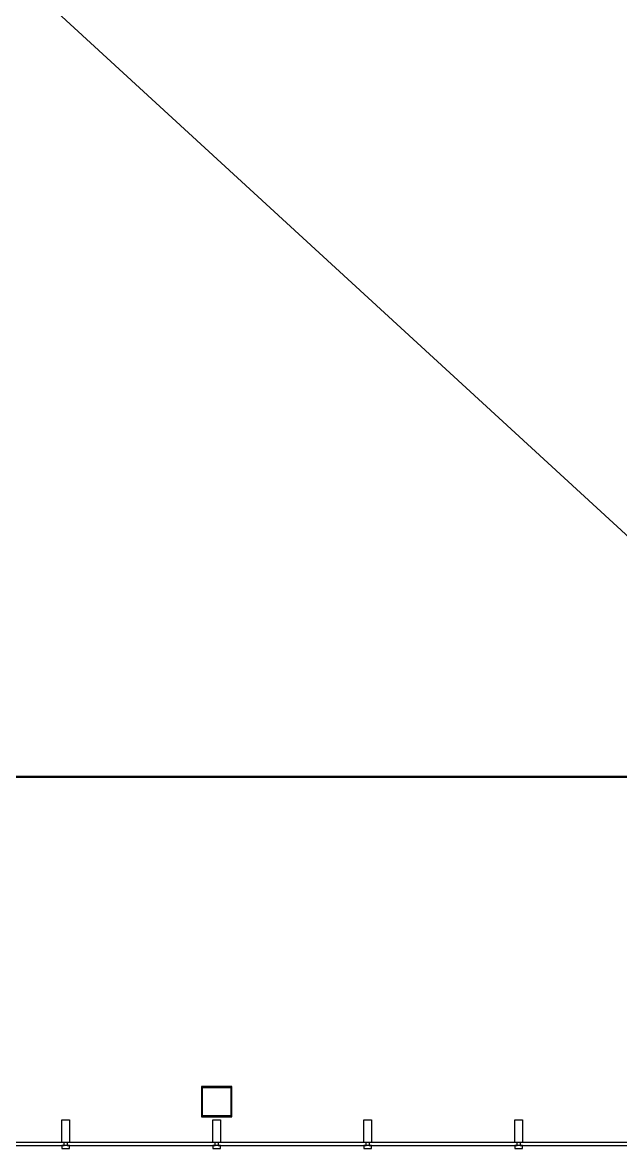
# Model space of a CAD drawing. Header units: centimetres. Extents: x 28733 to 98303, y -2883 to 8555.
# Drawn here: x 81312 to 81708, y 1498 to 2243 of the extents above; entities that cross this region are included whole.
import ezdxf

# ---------------------------------------------------------------- set-up
doc = ezdxf.new("R2010")
doc.units = ezdxf.units.CM
doc.header["$LTSCALE"] = 100
for name, color, linetype in [('A-ELEV-04', 250, 'Continuous'), ('A-GLAZ-FRME', 12, 'Continuous'), ('A-GLAZ-FULL', 130, 'Continuous'), ('S-STEL', 3, 'Continuous')]:
    doc.layers.add(name, color=color, linetype=linetype)
doc.layers.add('GEB-BEZUG', color=2, linetype='Continuous', lineweight=50, true_color=0xffff00)

msp = doc.modelspace()

# ---------------------------------------------------------------- linework, layer by layer
at = {"layer": 'A-ELEV-04'}
msp.add_line((80548.36, 2973.62), (82033.36, 1608.62), dxfattribs=at)
at = {"layer": 'A-GLAZ-FRME', "elevation": 0}
for points in [[(81343.36, 1501.59), (81338.36, 1501.59), (81338.36, 1516.59), (81343.36, 1516.59)], [(81443.36, 1501.59), (81438.36, 1501.59), (81438.36, 1516.59), (81443.36, 1516.59)], [(81543.36, 1501.59), (81538.36, 1501.59), (81538.36, 1516.59), (81543.36, 1516.59)], [(81643.36, 1501.59), (81638.36, 1501.59), (81638.36, 1516.59), (81643.36, 1516.59)], [(81338.36, 1497.59), (81343.36, 1497.59), (81343.36, 1499.59), (81338.36, 1499.59)], [(81438.36, 1497.59), (81443.36, 1497.59), (81443.36, 1499.59), (81438.36, 1499.59)], [(81538.36, 1497.59), (81543.36, 1497.59), (81543.36, 1499.59), (81538.36, 1499.59)], [(81638.36, 1497.59), (81643.36, 1497.59), (81643.36, 1499.59), (81638.36, 1499.59)]]:
    msp.add_lwpolyline(points, close=True, dxfattribs=at)
at = {"layer": 'A-GLAZ-FULL', "elevation": 0}
for points in [[(81241.86, 1499.59), (81339.86, 1499.59), (81339.86, 1501.59), (81241.86, 1501.59)], [(81341.86, 1499.59), (81439.86, 1499.59), (81439.86, 1501.59), (81341.86, 1501.59)], [(81441.86, 1499.59), (81539.86, 1499.59), (81539.86, 1501.59), (81441.86, 1501.59)], [(81541.86, 1499.59), (81639.86, 1499.59), (81639.86, 1501.59), (81541.86, 1501.59)], [(81641.86, 1499.59), (81739.86, 1499.59), (81739.86, 1501.59), (81641.86, 1501.59)]]:
    msp.add_lwpolyline(points, close=True, dxfattribs=at)
at = {"layer": 'GEB-BEZUG'}
msp.add_lwpolyline([(85450.08, 1743.62), (80303.02, 1743.62)], dxfattribs=at)
at = {"layer": 'S-STEL', "elevation": 0}
for points in [[(81430.86, 1518.59), (81450.86, 1518.59), (81450.86, 1538.59), (81430.86, 1538.59)], [(81431.46, 1537.99), (81450.26, 1537.99), (81450.26, 1519.19), (81431.46, 1519.19)]]:
    msp.add_lwpolyline(points, close=True, dxfattribs=at)

doc.saveas('drawing.dxf')
